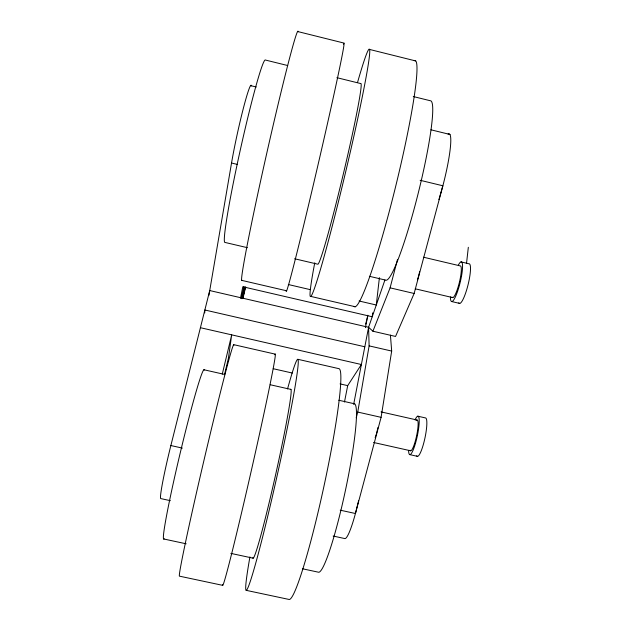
<?xml version="1.0" encoding="UTF-8"?>
<svg xmlns="http://www.w3.org/2000/svg" width="631" height="631" viewBox="0 0 631 631"><rect width="100%" height="100%" fill="white"/><g stroke="black" fill="none" stroke-linecap="round" stroke-linejoin="round"><path stroke-width="0.95" d="M204.72 312.929L204.854 309.995L364.813 346.774M466.554 263.151L468.328 247.289M379.405 277.664L376.281 305.01L359.078 301.003M372.684 312.858L372.227 316.762L242.817 286.75L240.458 298.329M333.144 536.034L344.621 538.527A45.503 5.805 -78.2 0 0 355.434 513.508L381.092 417.336L391.677 351.065L390.423 335.1M208.9 295.387L231.538 163.019A49.92 3.06 -77.6 0 1 243.282 108.603A49.92 3.06 -77.6 0 1 251.438 85.863M356.263 417.746L357.738 412.067L369.119 345.875L368.591 327.292L384.918 280.006M353.691 404.187L368.591 327.292L209.729 290.552L170.867 445.549A46.039 2.619 -76.5 0 0 160.858 498.6L170.378 500.675M365.428 327.647L367.841 315.24M344.471 402.034L347.697 385.628L361.374 364.513L200.413 327.702M224.486 374.759L228.367 358.518L231.687 334.856L222.27 374.151M242.951 298.329L245.68 286.892M358.566 500.848L355.434 513.508L340.227 510.179M448.081 134.04A49.281 6.775 -75.7 0 1 442.867 185.782L414.133 293.478L395.55 336.449L372.913 331.22L390.1 287.846L397.498 259.42M438.908 199.609L442.867 185.782L420.128 180.285M222.704 585.347L179.488 576.166A118.888 2.571 -76.8 0 1 205.564 453.531A118.888 2.571 -76.8 0 1 233.809 345.417M246.177 590.34L289.037 599.45A118.06 10.191 -77.8 0 0 323.837 486.793A118.06 10.191 -77.8 0 0 339.06 368.693L297.824 359.291M163.642 538.961L186.161 543.796M230.859 553.395L253.189 558.19M302.383 568.752L318.726 572.262A86.171 9.386 -78 0 0 346.498 485.31A86.171 9.386 -78 0 0 353.494 403.777M170.867 445.549L182.367 448.089M373.568 442.481L410.663 450.786M409.89 454.651L417.477 456.347M381.029 411.885L417.004 420.009M357.738 412.067L381.092 417.336M273.231 368.717L292.327 373.047M340.062 383.893L347.697 385.628M417.769 416.184L425.318 417.896A19.648 3.597 -78 0 1 424.687 439.215A19.648 3.597 -78 0 1 416.72 455.756M203.884 369.742L224.778 374.467M270.194 384.736L290.923 389.422M338.744 400.235L354.63 403.824M233.675 344.652L275.25 354.141M369.119 345.875L391.677 351.065M288.335 284.534L310.318 289.653M241.539 280.322L286.458 290.757M310.846 296.428L355.363 306.769M247.447 247.699L225.015 242.438A93.459 4.969 -77.5 0 1 240.293 149.965A93.459 4.969 -77.5 0 1 265.509 60.063L287.673 65.529M294.59 258.757L317.748 264.192A92.875 3.928 -76.6 0 0 343.154 174.732A92.875 3.928 -76.6 0 0 360.64 83.544L336.891 77.684M369.356 276.291L385.588 280.101A92.465 10.364 -76 0 0 418.314 192.834A92.465 10.364 -76 0 0 430.216 100.723L413.266 96.535M415.253 288.817L452.75 297.611M451.835 301.579L459.691 303.416M390.1 287.846L414.133 293.478M460.993 261.897L468.841 263.758A20.413 3.896 -76.2 0 1 467.863 285.559A20.413 3.896 -76.2 0 1 458.8 302.793M423.527 257.219L460.078 265.864A16.343 2.981 -76.2 0 1 459.155 283.287A16.343 2.981 -76.2 0 1 452.072 297.138M231.538 163.019L237.185 164.375M250.594 85.619L256.281 87.007M430.902 129.789L449.982 134.466M297.753 31.55L344.266 43.145M369.521 49.431L415.608 60.923M368.591 327.292L372.913 331.22M377.993 427.4A15.767 2.145 -77.7 0 1 376.462 433.529M376.202 434.436A15.767 2.145 -77.7 0 1 375.161 437.693M416.152 420.625A15.728 2.753 -77.9 0 1 416.712 435.295A15.728 2.753 -77.9 0 1 410.047 450.226M415.04 419.891A19.656 3.447 -77.9 0 1 419.181 422.604A19.656 3.447 -77.9 0 1 413.778 448.46A19.656 3.447 -77.9 0 1 408.596 450.747M367.676 316.265A17.692 1.806 -76.9 0 1 367.005 319.01M366.777 319.893A17.692 1.806 -76.9 0 1 365.617 324.097M244.662 287.539A17.826 0.434 -77 0 1 241.973 298.723M241.389 298.337A17.826 0.434 -77 0 1 243.984 286.608M245.333 287.208A42.821 1.049 -77 0 1 242.698 298.479M419.639 271.787A16.382 2.327 -76.4 0 1 417.422 279.951M458.366 265.044A20.429 3.731 -76.2 0 1 462.428 269.366A20.429 3.731 -76.2 0 1 455.787 295.986A20.429 3.731 -76.2 0 1 450.431 296.87M414.252 60.663A126.768 11.137 -76.2 0 1 395.747 186.09A126.768 11.137 -76.2 0 1 354.086 306.414M343.548 44.194A127.344 2.232 -76.9 0 1 318.639 162.167A127.344 2.232 -76.9 0 1 286.206 290.639M241.973 280.361A127.722 3.612 -77.3 0 1 266.385 154.926A127.722 3.612 -77.3 0 1 298.171 31.731M357.525 82.487A127.139 5.395 -76.6 0 1 364.332 86.494A127.139 5.395 -76.6 0 1 323.277 259.593A127.139 5.395 -76.6 0 1 314.743 262.851M164.178 538.748A87.023 3.896 -76.6 0 1 179.969 454.028A87.023 3.896 -76.6 0 1 204.286 370.05M274.8 354.764A118.557 2.485 -77.2 0 1 251.217 471.065A118.557 2.485 -77.2 0 1 222.609 584.401M287.547 388.925A118.376 5.222 -77.4 0 1 293.478 395.866A118.376 5.222 -77.4 0 1 257.251 557.63A118.376 5.222 -77.4 0 1 249.915 556.952M290.434 389.524A86.526 3.802 -77.4 0 1 275.534 475.08A86.526 3.802 -77.4 0 1 252.802 557.78"/></g></svg>
